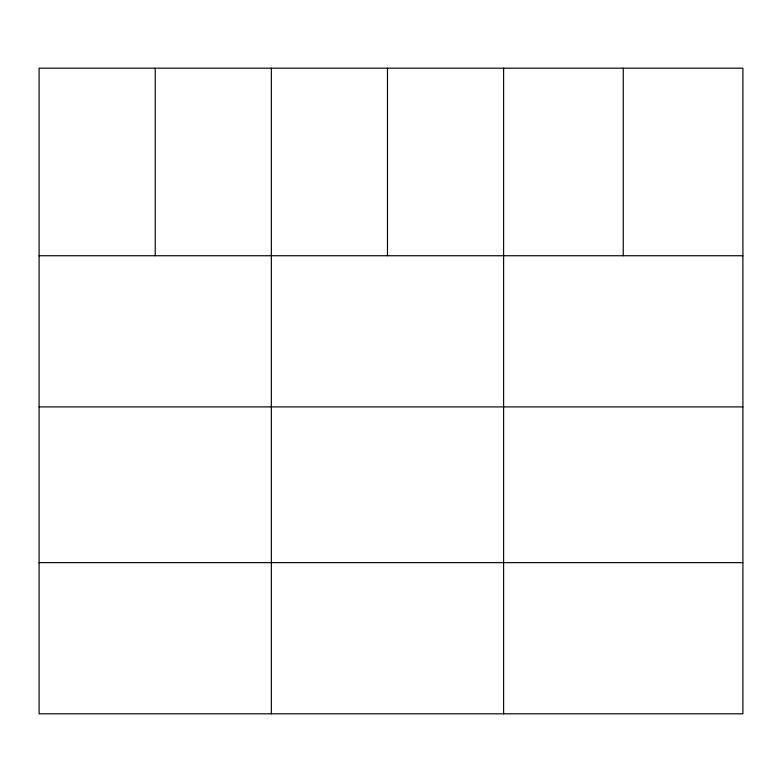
<?xml version="1.0" encoding="UTF-8"?>
<svg xmlns="http://www.w3.org/2000/svg" width="782" height="782" viewBox="0 0 782 782"><rect width="100%" height="100%" fill="white"/><g stroke="black" fill="none" stroke-linecap="round" stroke-linejoin="round"><path stroke-width="1.17" d="M742.9 406.904L742.9 68.181L39.1 68.181L39.1 713.819L742.9 713.819L742.9 406.904L39.1 406.904M39.1 255.734L742.9 255.734M39.1 562.649L742.9 562.649M623.254 68.181L623.254 255.734M503.608 68.181L503.608 713.819M387.481 68.181L387.481 255.734M271.354 68.181L271.354 713.819M155.227 68.181L155.227 255.734"/></g></svg>
